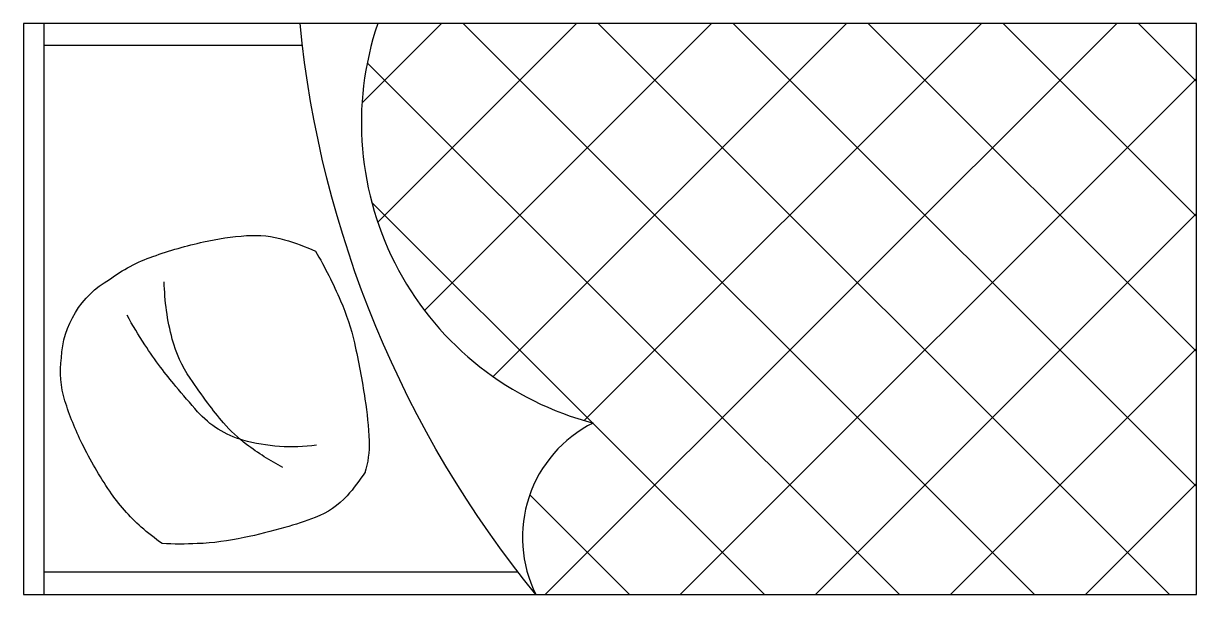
# Model space of a CAD drawing. Header units: millimetres. Extents: x -962.16 to -960.21, y 2734.31 to 2735.26.
import ezdxf

# ---------------------------------------------------------------- set-up
doc = ezdxf.new("R2010")
doc.units = ezdxf.units.MM
doc.header["$LTSCALE"] = 10
doc.layers.add('Móveis_camas', color=2, linetype='Continuous')

msp = doc.modelspace()

# ---------------------------------------------------------------- hatches: boundary and pattern name
at = {"layer": 'Móveis_camas'}
h = msp.add_hatch(dxfattribs=at)
h.set_pattern_fill('ANSI37', color=1, scale=0.05, style=0)
h.paths.add_polyline_path([(-960.2113, 2735.2559), (-961.5724, 2735.2559, 0.434874), (-961.2143, 2734.5913, 0.414214), (-961.3094, 2734.3059), (-960.2113, 2734.3059)])

# ---------------------------------------------------------------- linework, layer by layer
for p, q in [((-962.1273, 2735.2559), (-962.1273, 2734.3059)), ((-961.6976, 2735.219), (-962.1273, 2735.219)), ((-962.1273, 2734.344), (-961.3396, 2734.344))]:
    msp.add_line(p, q, dxfattribs=at)
msp.add_lwpolyline([(-962.1613, 2734.3059), (-960.2113, 2734.3059), (-960.2113, 2735.2559), (-962.1613, 2735.2559)], close=True, dxfattribs=at)
for points in [[(-961.5724, 2735.2559, 0.434874), (-961.2143, 2734.5913, 0.414214), (-961.3094, 2734.3059, -0.147498), (-961.7016, 2735.2559)], [(-961.5935, 2734.5096, -0.040453), (-961.6232, 2734.4704, -0.121269), (-961.6762, 2734.4341, -0.020937), (-961.7267, 2734.4175, -0.015911), (-961.7945, 2734.4006, -0.04249), (-961.8725, 2734.3906, -0.020654), (-961.931, 2734.3906, -0.022056), (-961.9655, 2734.4182, -0.064376), (-962.0179, 2734.4778, -0.03352), (-962.0637, 2734.5567, -0.039598), (-962.0924, 2734.6284, -0.109626), (-962.0983, 2734.6997, -0.257026), (-962.0184, 2734.8299, -0.075208), (-961.9461, 2734.8684, -0.030275), (-961.8618, 2734.8926, -0.036967), (-961.7907, 2734.903, -0.089016), (-961.7272, 2734.8962, -0.036988), (-961.6758, 2734.8769, -0.030345), (-961.6342, 2734.7948, -0.04596), (-961.6112, 2734.7244, -0.01901), (-961.5936, 2734.631, -0.025886), (-961.5869, 2734.5615, -0.088683), (-961.5939, 2734.5083, -0.020726)]]:
    msp.add_lwpolyline(points, format="xyb", dxfattribs=at)
at = {"layer": 'Móveis_camas', "color": 1}
for points in [[(-961.7299, 2734.5174, -0.040593), (-961.7905, 2734.5556, -0.055645), (-961.8286, 2734.5915, -0.015363), (-961.8547, 2734.6242, -0.01263), (-961.8841, 2734.6657, -0.082628), (-961.9139, 2734.7309, -0.061291), (-961.9273, 2734.8263)], [(-961.6743, 2734.5545, -0.103492), (-961.7964, 2734.5628, -0.14369), (-961.8718, 2734.6101, -0.007817), (-961.9081, 2734.6523, -0.010698), (-961.9335, 2734.6842, -0.020146), (-961.9596, 2734.7214, -0.015912), (-961.9891, 2734.7707)]]:
    msp.add_lwpolyline(points, format="xyb", dxfattribs=at)

doc.saveas('drawing.dxf')
